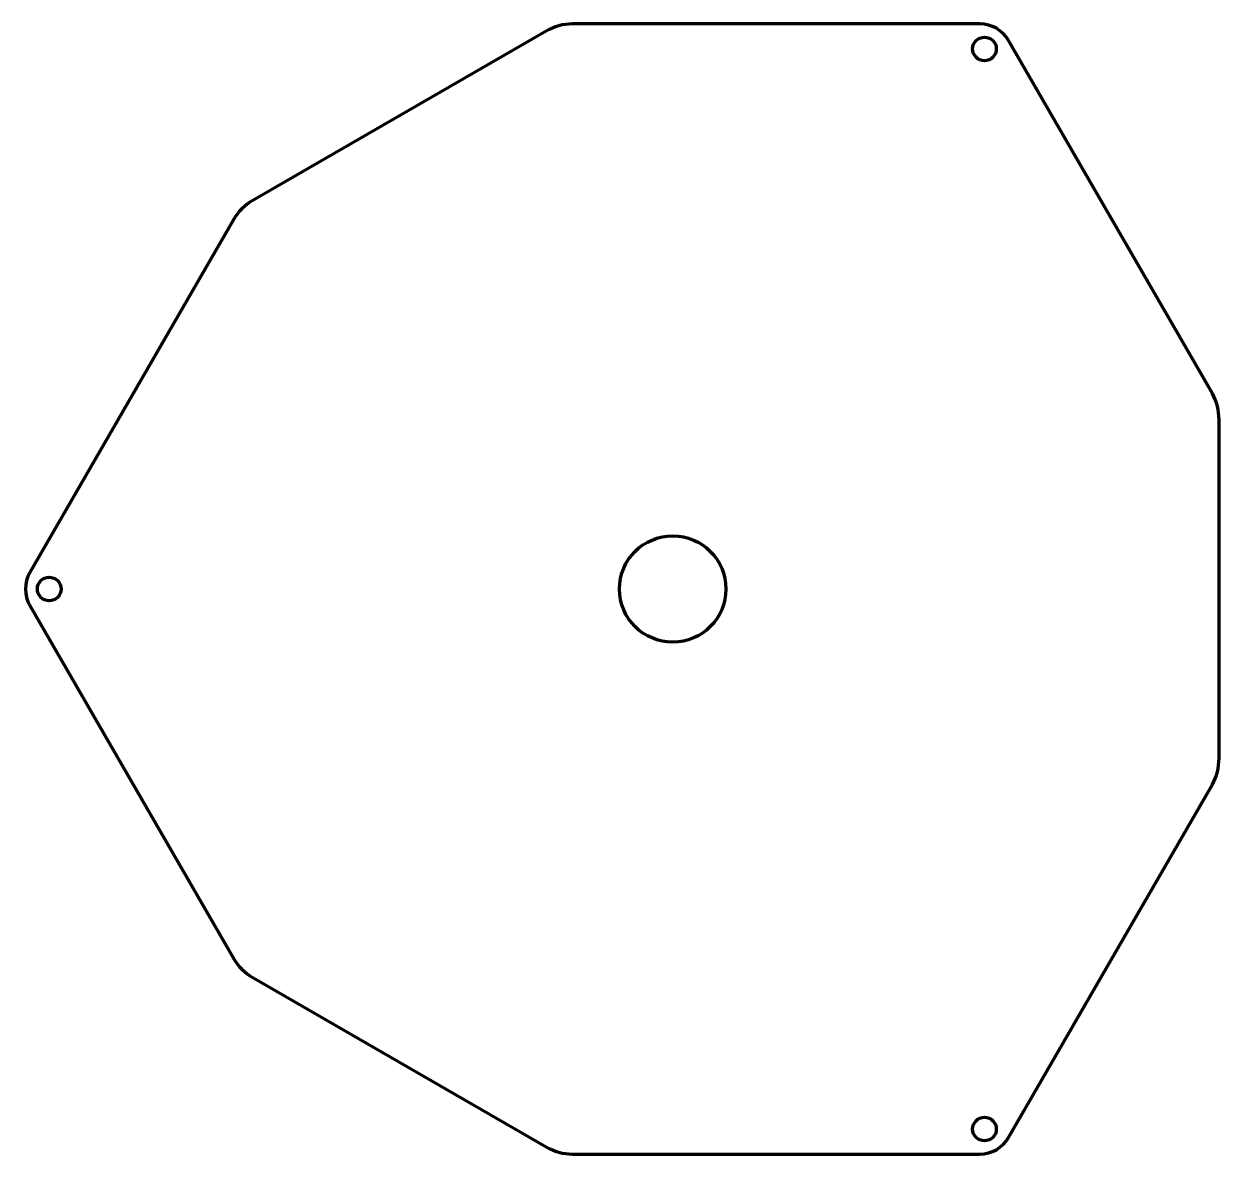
# Model space of a CAD drawing. Header units: millimetres. Extents: x -110 to 92, y -96 to 96.
import ezdxf

# ---------------------------------------------------------------- set-up
doc = ezdxf.new("R2010")
doc.units = ezdxf.units.MM
doc.layers.add('1', color=7, linetype='Continuous', true_color=0xffffff)

msp = doc.modelspace()

# ---------------------------------------------------------------- linework, layer by layer
at = {"layer": '1', "color": 173, "linetype": 'Continuous', "lineweight": 70}
for p, q in [((51.984834, 95.652072), (-17.045497, 95.652072)), ((-21.437153, 94.433054), (-71.062847, 65.781646)), ((91.359873, 33.064203), (56.844707, 92.846223)), ((-74.314376, 62.587869), (-108.829542, 2.805849)), ((92.5, -28.651408), (92.5, 28.651408)), ((-108.829542, -2.805849), (-74.314376, -62.587869)), ((56.844707, -92.846223), (91.359873, -33.064203)), ((-71.062847, -65.781646), (-21.437153, -94.433054)), ((-17.045497, -95.652072), (51.984834, -95.652072))]:
    msp.add_line(p, q, dxfattribs=at)
for centre, radius in [((52.779553, 91.416867), 2), ((0, 0), 9), ((-105.559106, 0), 2), ((52.779553, -91.416867), 2)]:
    msp.add_circle(centre, radius, dxfattribs=at)
for centre, major_axis, ratio, start_param, end_param in [((-18.437153, 89.236901), (-6.516384, -3.762236), 0.797398, 4.085708609, 4.7123889804), ((51.520949, 89.236901), (3.273857, 5.670487), 0.91635, 5.7965646799, 6.7698059345), ((-68.062847, 60.585494), (-6.516384, -3.762236), 0.797398, 4.7123889804, 5.3390693518), ((86.5, 28.651408), (0, 7.524472), 0.797398, 4.7123889804, 5.3390693518), ((-103.041898, 0), (-6.547714, 0), 0.91635, 5.7965646799, 6.7698059345), ((86.5, -28.651408), (0, 7.524472), 0.797398, 4.085708609, 4.7123889804), ((-68.062847, -60.585494), (6.516384, -3.762236), 0.797398, 4.085708609, 4.7123889804), ((51.520949, -89.236901), (-3.273857, 5.670487), 0.91635, 2.6549720263, 3.6282132809), ((-18.437153, -89.236901), (6.516384, -3.762236), 0.797398, 4.7123889804, 5.3390693518)]:
    msp.add_ellipse(centre, major_axis=major_axis, ratio=ratio, start_param=start_param, end_param=end_param, dxfattribs=at)

doc.saveas('drawing.dxf')
